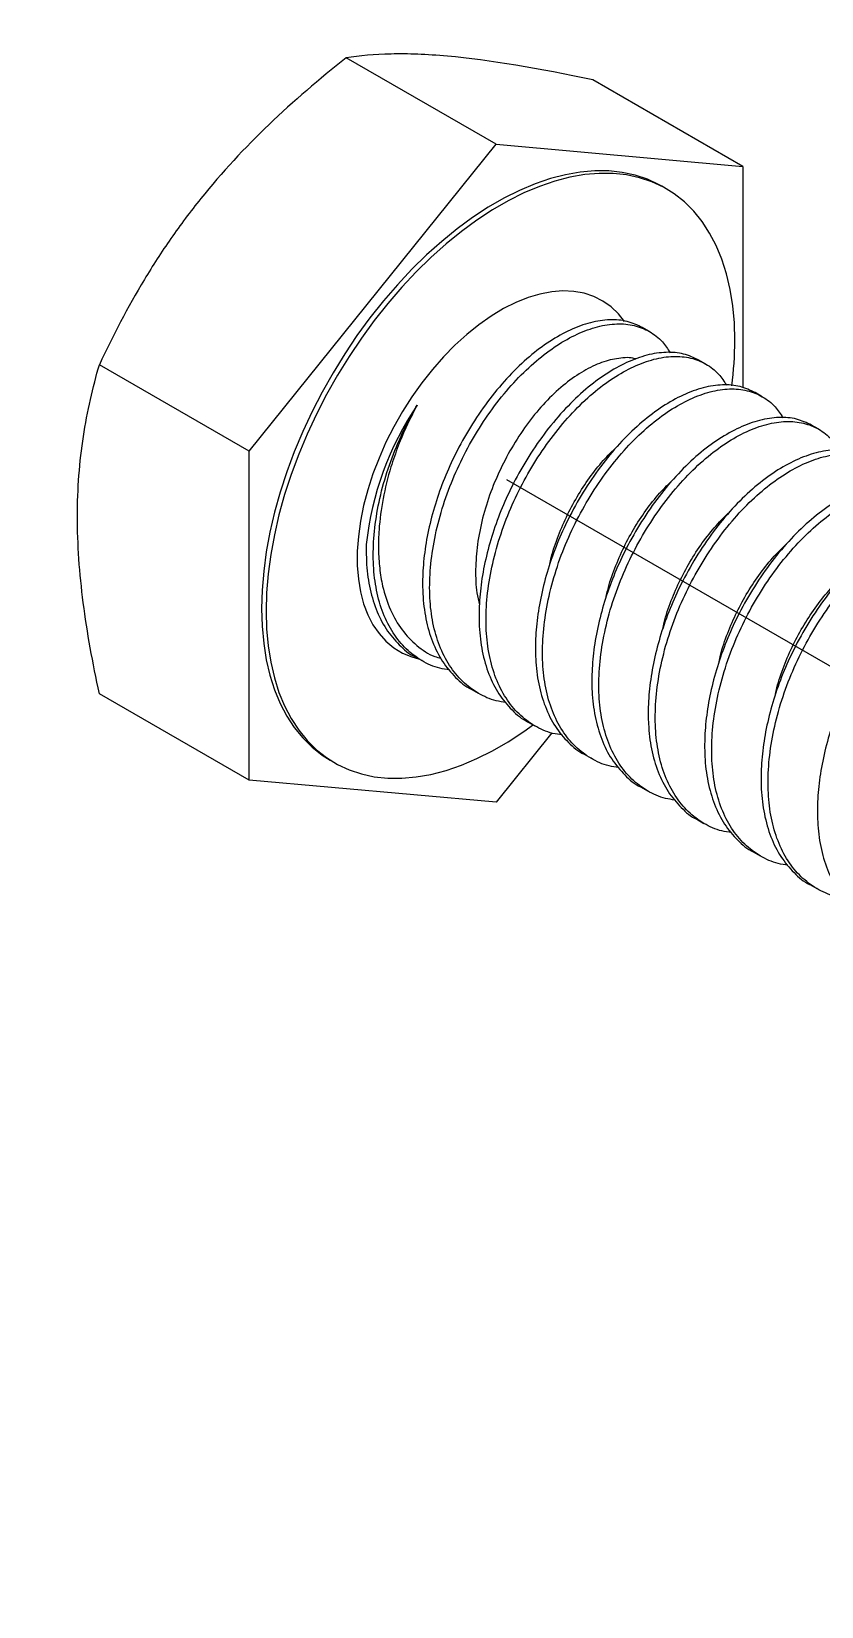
# Model space of a CAD drawing. Extents: x 0 to 17.5, y -9 to 0.
# Drawn here: x 8.348 to 8.843, y -5.951 to -4.963 of the extents above; entities that cross this region are included whole.
import ezdxf

# ---------------------------------------------------------------- set-up
doc = ezdxf.new("R2010")
doc.units = 0
doc.header["$LTSCALE"] = 0.5
doc.header["$MEASUREMENT"] = 0
doc.linetypes.add('CENTER', pattern=[2, 1.25, -0.25, 0.25, -0.25])
doc.layers.add('Dimension', color=10, linetype='CONTINUOUS')
doc.layers.add('Hardware', color=242, linetype='CONTINUOUS')
doc.layers.add('Text-Unprinted', color=131, linetype='CONTINUOUS', plot=False)

msp = doc.modelspace()

# ---------------------------------------------------------------- linework, layer by layer
at = {"layer": 'Dimension', "transparency": 16777216}
msp.add_open_spline([(6.74732, -2.41687), (8.26517, -3.16737), (8.15619, -4.8571), (8.04722, -6.54684), (9.56506, -7.29734)], degree=3, dxfattribs=at)
at = {"layer": 'Hardware', "linetype": 'Continuous', "lineweight": 25, "transparency": 16777216}
for p, q in [((8.6393, -5.03383), (8.54539, -4.97963)), ((8.79398, -5.04769), (8.70007, -4.99349)), ((8.48462, -5.22624), (8.6393, -5.03383)), ((8.6393, -5.03383), (8.79398, -5.04769)), ((8.79398, -5.04769), (8.79398, -5.18646)), ((8.74594, -5.06171), (8.74318, -5.06012)), ((8.73548, -5.15129), (8.73106, -5.14874)), ((8.48462, -5.22624), (8.39071, -5.17204)), ((8.77084, -5.17169), (8.76642, -5.16914)), ((8.80619, -5.1921), (8.80177, -5.18955)), ((8.84155, -5.21251), (8.83713, -5.20995)), ((8.48462, -5.43251), (8.48462, -5.22624)), ((8.58842, -5.35506), (8.59284, -5.35761)), ((8.48462, -5.43251), (8.39071, -5.37832)), ((8.62377, -5.37547), (8.62819, -5.37802)), ((8.65913, -5.39587), (8.66355, -5.39842)), ((8.67422, -5.40294), (8.6393, -5.44638)), ((8.53542, -5.42009), (8.53818, -5.42168)), ((8.69449, -5.41628), (8.69891, -5.41883)), ((8.6393, -5.44638), (8.48462, -5.43251)), ((8.72984, -5.43668), (8.73426, -5.43923)), ((8.7652, -5.45709), (8.76962, -5.45964)), ((8.80055, -5.47749), (8.80497, -5.48004)), ((8.83591, -5.4979), (8.84033, -5.50045))]:
    msp.add_line(p, q, dxfattribs=at)
at = {"layer": 'Hardware', "linetype": 'Continuous', "lineweight": 25, "transparency": 16777216, "flags": 128}
for points in [[(8.74318, -5.06012), (8.74146, -5.05915), (8.73417, -5.05575), (8.72647, -5.05317), (8.71837, -5.05142), (8.70992, -5.05052), (8.70116, -5.05046), (8.69211, -5.05125), (8.68284, -5.05289), (8.67337, -5.05536), (8.66374, -5.05865), (8.65401, -5.06276), (8.64421, -5.06766), (8.63439, -5.07332), (8.62459, -5.07974), (8.61486, -5.08686), (8.60524, -5.09468), (8.59576, -5.10314), (8.58649, -5.11222), (8.57745, -5.12186), (8.56868, -5.13204), (8.56023, -5.14269), (8.55214, -5.15378), (8.54443, -5.16526), (8.53715, -5.17707), (8.53032, -5.18916), (8.52398, -5.20148), (8.51815, -5.21398), (8.51287, -5.22659), (8.50815, -5.23926), (8.50402, -5.25193), (8.50049, -5.26455), (8.49758, -5.27706), (8.4953, -5.28941), (8.49367, -5.30154), (8.49268, -5.31339), (8.49235, -5.32491), (8.49268, -5.33606), (8.49367, -5.34678), (8.4953, -5.35702), (8.49758, -5.36673), (8.50049, -5.37589), (8.50402, -5.38443), (8.50815, -5.39234), (8.51287, -5.39956), (8.51815, -5.40607), (8.52398, -5.41184), (8.53032, -5.41684), (8.53542, -5.42009)], [(8.78901, -5.15689), (8.78868, -5.14574), (8.7877, -5.13503), (8.78606, -5.12478), (8.78379, -5.11507), (8.78088, -5.10591), (8.77735, -5.09737), (8.77321, -5.08946), (8.76849, -5.08224), (8.76321, -5.07573), (8.75739, -5.06996), (8.75105, -5.06496), (8.74422, -5.06075), (8.73693, -5.05734), (8.72923, -5.05476), (8.72113, -5.05302), (8.71268, -5.05211), (8.70392, -5.05206), (8.69488, -5.05285), (8.6856, -5.05448), (8.67613, -5.05695), (8.6665, -5.06025), (8.65677, -5.06435), (8.64697, -5.06925), (8.63715, -5.07492), (8.62735, -5.08133), (8.61762, -5.08846), (8.608, -5.09627), (8.59853, -5.10474), (8.58925, -5.11381), (8.58021, -5.12346), (8.57144, -5.13363), (8.56299, -5.14429), (8.5549, -5.15538), (8.54719, -5.16685), (8.53991, -5.17867), (8.53308, -5.19076), (8.52674, -5.20308), (8.52091, -5.21557), (8.51563, -5.22818), (8.51091, -5.24085), (8.50678, -5.25352), (8.50325, -5.26615), (8.50034, -5.27866), (8.49806, -5.291), (8.49643, -5.30313), (8.49545, -5.31498), (8.49512, -5.32651), (8.49545, -5.33765), (8.49643, -5.34837), (8.49806, -5.35861), (8.50034, -5.36833), (8.50325, -5.37748), (8.50678, -5.38603), (8.51091, -5.39393), (8.51563, -5.40115), (8.52091, -5.40766), (8.52674, -5.41343), (8.53308, -5.41843), (8.53991, -5.42265), (8.54719, -5.42605), (8.5549, -5.42863), (8.56299, -5.43038), (8.57144, -5.43128), (8.58021, -5.43134), (8.58925, -5.43055), (8.59853, -5.42891), (8.608, -5.42644), (8.61762, -5.42315), (8.62735, -5.41904), (8.63715, -5.41414), (8.64697, -5.40848), (8.65677, -5.40206), (8.66287, -5.39768)], [(8.71976, -5.14485), (8.71605, -5.14022), (8.7114, -5.13577), (8.70624, -5.13211), (8.7006, -5.12926), (8.69453, -5.12725), (8.68807, -5.12608), (8.68128, -5.12576), (8.67418, -5.12631), (8.66686, -5.12771), (8.65935, -5.12995), (8.65171, -5.13302), (8.64399, -5.13689), (8.63627, -5.14154), (8.62859, -5.14694), (8.621, -5.15303), (8.61358, -5.15978), (8.60636, -5.16714), (8.59941, -5.17504), (8.59278, -5.18345), (8.5865, -5.19228), (8.58064, -5.20148), (8.57524, -5.21098), (8.57033, -5.2207), (8.56595, -5.23058), (8.56214, -5.24054), (8.55891, -5.25051), (8.5563, -5.26042), (8.55433, -5.27019), (8.55301, -5.27974), (8.55234, -5.28902), (8.55234, -5.29794), (8.55301, -5.30645), (8.55433, -5.31448), (8.5563, -5.32197), (8.55891, -5.32886), (8.56214, -5.33511), (8.56595, -5.34067), (8.57033, -5.34549), (8.57524, -5.34955), (8.58064, -5.35281), (8.5865, -5.35524), (8.59081, -5.35644)]]:
    msp.add_lwpolyline(points, dxfattribs=at)
at = {"layer": 'Hardware', "linetype": 'Continuous', "lineweight": 25, "transparency": 16777216}
for centre, radius, start, end in [((8.56719, -5.15621), 0.22182, 352.47241, 359.82469), ((8.74897, -5.30498), 0.19206, 145.92879, 173.93676)]:
    msp.add_arc(centre, radius, start, end, dxfattribs=at)
for points, knots in [([(8.60892, -4.97859), (8.60235, -4.978), (8.59609, -4.9776), (8.58431, -4.97716), (8.57877, -4.97712), (8.56306, -4.97747), (8.55381, -4.97833), (8.54539, -4.97963)], [0, 0, 0, 0, 0.25, 0.25, 0.5, 0.5, 1, 1, 1, 1]), ([(8.45424, -5.06786), (8.44767, -5.07602), (8.44141, -5.08441), (8.42963, -5.10137), (8.42409, -5.10997), (8.40838, -5.13608), (8.39913, -5.15391), (8.39071, -5.17204)], [0, 0, 0, 0, 0.25, 0.25, 0.5, 0.5, 1, 1, 1, 1]), ([(8.73106, -5.14874), (8.72797, -5.14729), (8.72173, -5.14436), (8.71066, -5.14345), (8.69863, -5.14522), (8.68595, -5.14985), (8.673, -5.15706), (8.66005, -5.16675), (8.64738, -5.17885), (8.63532, -5.19307), (8.62433, -5.2089), (8.61508, -5.22513), (8.60754, -5.24136), (8.60165, -5.2574), (8.59719, -5.27367), (8.59432, -5.28973), (8.59319, -5.30378), (8.59333, -5.31778), (8.59501, -5.33168), (8.59916, -5.34599), (8.60542, -5.35847), (8.61377, -5.36824), (8.62001, -5.37387), (8.62377, -5.37546), (8.62378, -5.37547)], [0, 0, 0, 0, 0.049287, 0.099593, 0.150219, 0.200526, 0.249897, 0.299269, 0.349575, 0.400201, 0.450508, 0.499879, 0.542916, 0.586723, 0.630897, 0.675013, 0.718649, 0.749933, 0.799305, 0.849611, 0.900237, 0.950544, 0.999915, 1, 1, 1, 1]), ([(8.64549, -5.38377), (8.64345, -5.3835), (8.63716, -5.38268), (8.62796, -5.37835), (8.61807, -5.37103), (8.60987, -5.36096), (8.60357, -5.34856), (8.59943, -5.33423), (8.59751, -5.31842), (8.59774, -5.30137), (8.60008, -5.28329), (8.60454, -5.26466), (8.61095, -5.2462), (8.61909, -5.22838), (8.62875, -5.21145), (8.63974, -5.19562), (8.6518, -5.1814), (8.66447, -5.1693), (8.67742, -5.15961), (8.69037, -5.1524), (8.70304, -5.14778), (8.71509, -5.14597), (8.72609, -5.14702), (8.73571, -5.15091), (8.74338, -5.15665), (8.7469, -5.16215), (8.74845, -5.16455)], [0, 0, 0, 0, 0.020531, 0.063059, 0.105587, 0.148921, 0.19253, 0.235864, 0.278392, 0.320947, 0.364309, 0.407946, 0.451306, 0.493725, 0.536253, 0.579586, 0.623196, 0.666529, 0.709057, 0.751586, 0.794919, 0.838528, 0.881862, 0.92439, 0.966918, 1, 1, 1, 1]), ([(8.76642, -5.16915), (8.76333, -5.1677), (8.75708, -5.16476), (8.74601, -5.16386), (8.73398, -5.16563), (8.7213, -5.17025), (8.70835, -5.17747), (8.6954, -5.18716), (8.68273, -5.19925), (8.67067, -5.21348), (8.65969, -5.2293), (8.65043, -5.24553), (8.6429, -5.26177), (8.637, -5.2778), (8.63255, -5.29408), (8.62967, -5.31014), (8.62855, -5.32418), (8.62868, -5.33819), (8.63037, -5.35209), (8.63452, -5.3664), (8.64077, -5.37888), (8.64913, -5.38865), (8.65537, -5.39428), (8.65913, -5.39587), (8.65913, -5.39587)], [0, 0, 0, 0, 0.049287, 0.099593, 0.150219, 0.200526, 0.249897, 0.299269, 0.349575, 0.400201, 0.450508, 0.499879, 0.542916, 0.586723, 0.630897, 0.675013, 0.718649, 0.749933, 0.799305, 0.849611, 0.900237, 0.950544, 0.999915, 1, 1, 1, 1]), ([(8.3769, -5.2672), (8.3769, -5.24974), (8.37823, -5.23283), (8.38307, -5.2012), (8.38654, -5.18631), (8.39071, -5.17204)], [0, 0, 0, 0, 0.5, 0.5, 1, 1, 1, 1]), ([(8.72712, -5.16856), (8.72684, -5.16846), (8.72364, -5.16728), (8.71637, -5.16773), (8.70563, -5.1702), (8.69429, -5.1756), (8.68273, -5.18355), (8.67142, -5.19384), (8.66082, -5.20627), (8.65118, -5.2203), (8.64273, -5.23561), (8.63574, -5.25172), (8.63061, -5.26828), (8.62737, -5.2847), (8.62628, -5.30047), (8.62668, -5.31327), (8.62834, -5.32011), (8.62893, -5.32255)], [0, 0, 0, 0, 0.007303, 0.084046, 0.158851, 0.233656, 0.308397, 0.383125, 0.45655, 0.529976, 0.602701, 0.675414, 0.747458, 0.819503, 0.8902, 0.960894, 1, 1, 1, 1]), ([(8.68085, -5.40418), (8.6788, -5.40391), (8.67251, -5.40308), (8.66332, -5.39875), (8.65342, -5.39143), (8.64522, -5.38137), (8.63893, -5.36897), (8.63479, -5.35463), (8.63287, -5.33882), (8.63309, -5.32177), (8.63543, -5.30369), (8.6399, -5.28506), (8.6463, -5.2666), (8.65445, -5.24879), (8.66411, -5.23185), (8.67509, -5.21603), (8.68715, -5.2018), (8.69982, -5.18971), (8.71277, -5.18002), (8.72572, -5.1728), (8.7384, -5.16819), (8.75045, -5.16638), (8.76145, -5.16742), (8.77107, -5.17132), (8.77873, -5.17706), (8.78226, -5.18255), (8.7838, -5.18496)], [0, 0, 0, 0, 0.020531, 0.063059, 0.105587, 0.148921, 0.19253, 0.235864, 0.278392, 0.320947, 0.364309, 0.407946, 0.451306, 0.493725, 0.536253, 0.579586, 0.623196, 0.666529, 0.709057, 0.751586, 0.794919, 0.838528, 0.881862, 0.92439, 0.966918, 1, 1, 1, 1]), ([(8.80177, -5.18955), (8.79868, -5.1881), (8.79244, -5.18517), (8.78137, -5.18426), (8.76934, -5.18603), (8.75666, -5.19066), (8.74371, -5.19787), (8.73076, -5.20756), (8.71809, -5.21966), (8.70603, -5.23388), (8.69504, -5.24971), (8.68579, -5.26594), (8.67825, -5.28217), (8.67236, -5.29821), (8.6679, -5.31448), (8.66503, -5.33054), (8.6639, -5.34459), (8.66404, -5.35859), (8.66572, -5.37249), (8.66988, -5.3868), (8.67613, -5.39929), (8.68448, -5.40905), (8.69072, -5.41468), (8.69448, -5.41627), (8.69449, -5.41628)], [0, 0, 0, 0, 0.049287, 0.099593, 0.150219, 0.200526, 0.249897, 0.299269, 0.349575, 0.400201, 0.450508, 0.499879, 0.542916, 0.586723, 0.630897, 0.675013, 0.718649, 0.749933, 0.799305, 0.849611, 0.900237, 0.950544, 0.999915, 1, 1, 1, 1]), ([(8.7162, -5.42458), (8.71416, -5.42431), (8.70787, -5.42349), (8.69868, -5.41916), (8.68878, -5.41184), (8.68058, -5.40177), (8.67429, -5.38937), (8.67014, -5.37504), (8.66822, -5.35923), (8.66845, -5.34218), (8.67079, -5.3241), (8.67525, -5.30547), (8.68166, -5.28701), (8.68981, -5.26919), (8.69946, -5.25226), (8.71045, -5.23643), (8.72251, -5.22221), (8.73518, -5.21011), (8.74813, -5.20042), (8.76108, -5.19321), (8.77375, -5.18859), (8.78581, -5.18678), (8.7968, -5.18783), (8.80642, -5.19172), (8.81409, -5.19746), (8.81761, -5.20296), (8.81916, -5.20536)], [0, 0, 0, 0, 0.020531, 0.063059, 0.105587, 0.148921, 0.19253, 0.235864, 0.278392, 0.320947, 0.364309, 0.407946, 0.451306, 0.493725, 0.536253, 0.579586, 0.623196, 0.666529, 0.709057, 0.751586, 0.794919, 0.838528, 0.881862, 0.92439, 0.966918, 1, 1, 1, 1]), ([(8.61014, -5.36337), (8.60809, -5.3631), (8.6018, -5.36227), (8.59261, -5.35794), (8.58271, -5.35062), (8.57451, -5.34056), (8.56822, -5.32816), (8.56408, -5.31382), (8.56216, -5.29801), (8.56238, -5.28096), (8.56472, -5.26288), (8.56918, -5.24425), (8.5756, -5.2258), (8.58271, -5.21011), (8.58787, -5.20094), (8.58988, -5.19739)], [0, 0, 0, 0, 0.039431, 0.121111, 0.20279, 0.286016, 0.369772, 0.452998, 0.534677, 0.61641, 0.69969, 0.783499, 0.866776, 0.948244, 1, 1, 1, 1]), ([(8.58988, -5.19739), (8.58771, -5.20155), (8.58337, -5.20988), (8.57788, -5.22291), (8.57251, -5.23833), (8.56813, -5.25608), (8.56584, -5.27343), (8.56544, -5.28795), (8.56618, -5.2998), (8.56835, -5.31275), (8.57276, -5.32605), (8.58, -5.33871), (8.58949, -5.34838), (8.59782, -5.35425), (8.60348, -5.35578), (8.60482, -5.35614)], [0, 0, 0, 0, 0.065654, 0.131516, 0.197161, 0.295093, 0.393025, 0.457881, 0.522943, 0.587788, 0.684199, 0.78061, 0.875656, 0.970697, 1, 1, 1, 1]), ([(8.83713, -5.20996), (8.83404, -5.20851), (8.82779, -5.20557), (8.81673, -5.20467), (8.80469, -5.20644), (8.79201, -5.21106), (8.77906, -5.21828), (8.76611, -5.22797), (8.75344, -5.24006), (8.74138, -5.25429), (8.7304, -5.27011), (8.72114, -5.28634), (8.71361, -5.30258), (8.70771, -5.31861), (8.70326, -5.33489), (8.70038, -5.35095), (8.69926, -5.36499), (8.69939, -5.379), (8.70108, -5.3929), (8.70523, -5.40721), (8.71148, -5.41969), (8.71984, -5.42946), (8.72608, -5.43509), (8.72984, -5.43668), (8.72984, -5.43668)], [0, 0, 0, 0, 0.049287, 0.099593, 0.150219, 0.200526, 0.249897, 0.299269, 0.349575, 0.400201, 0.450508, 0.499879, 0.542916, 0.586723, 0.630897, 0.675013, 0.718649, 0.749933, 0.799305, 0.849611, 0.900237, 0.950544, 0.999915, 1, 1, 1, 1]), ([(8.75156, -5.44499), (8.74951, -5.44472), (8.74322, -5.44389), (8.73403, -5.43956), (8.72413, -5.43224), (8.71593, -5.42218), (8.70964, -5.40978), (8.7055, -5.39544), (8.70358, -5.37963), (8.7038, -5.36258), (8.70614, -5.3445), (8.71061, -5.32588), (8.71701, -5.30741), (8.72516, -5.2896), (8.73482, -5.27266), (8.7458, -5.25684), (8.75786, -5.24262), (8.77053, -5.23052), (8.78348, -5.22083), (8.79643, -5.21361), (8.80911, -5.209), (8.82116, -5.20719), (8.83216, -5.20823), (8.84178, -5.21213), (8.84944, -5.21787), (8.85297, -5.22336), (8.85451, -5.22577)], [0, 0, 0, 0, 0.020531, 0.063059, 0.105587, 0.148921, 0.19253, 0.235864, 0.278392, 0.320947, 0.364309, 0.407946, 0.451306, 0.493725, 0.536253, 0.579586, 0.623196, 0.666529, 0.709057, 0.751586, 0.794919, 0.838528, 0.881862, 0.92439, 0.966918, 1, 1, 1, 1]), ([(8.67305, -5.297), (8.67333, -5.29566), (8.67458, -5.28971), (8.67826, -5.27919), (8.68399, -5.26588), (8.69094, -5.25319), (8.69884, -5.24138), (8.70726, -5.23089), (8.71319, -5.22527), (8.71601, -5.22259)], [0, 0, 0, 0, 0.047135, 0.209028, 0.367893, 0.526758, 0.688652, 0.851581, 1, 1, 1, 1]), ([(8.87248, -5.23036), (8.86939, -5.22891), (8.86315, -5.22598), (8.85208, -5.22507), (8.84005, -5.22684), (8.82737, -5.23147), (8.81442, -5.23868), (8.80147, -5.24837), (8.7888, -5.26047), (8.77674, -5.27469), (8.76576, -5.29052), (8.7565, -5.30675), (8.74896, -5.32298), (8.74307, -5.33902), (8.73861, -5.35529), (8.73574, -5.37135), (8.73461, -5.3854), (8.73475, -5.3994), (8.73643, -5.4133), (8.74059, -5.42761), (8.74684, -5.4401), (8.75519, -5.44987), (8.76143, -5.45549), (8.76519, -5.45708), (8.7652, -5.45709)], [0, 0, 0, 0, 0.049287, 0.099593, 0.150219, 0.200526, 0.249897, 0.299269, 0.349575, 0.400201, 0.450508, 0.499879, 0.542916, 0.586723, 0.630897, 0.675013, 0.718649, 0.749933, 0.799305, 0.849611, 0.900237, 0.950544, 0.999915, 1, 1, 1, 1]), ([(8.78691, -5.46539), (8.78487, -5.46512), (8.77858, -5.4643), (8.76939, -5.45997), (8.75949, -5.45265), (8.75129, -5.44258), (8.745, -5.43018), (8.74086, -5.41585), (8.73893, -5.40004), (8.73916, -5.38299), (8.7415, -5.36491), (8.74596, -5.34628), (8.75237, -5.32782), (8.76052, -5.31), (8.77017, -5.29307), (8.78116, -5.27724), (8.79322, -5.26302), (8.80589, -5.25092), (8.81884, -5.24123), (8.83179, -5.23402), (8.84446, -5.2294), (8.85652, -5.22759), (8.86751, -5.22864), (8.87713, -5.23253), (8.8848, -5.23827), (8.88833, -5.24377), (8.88987, -5.24617)], [0, 0, 0, 0, 0.020531, 0.063059, 0.105587, 0.148921, 0.19253, 0.235864, 0.278392, 0.320947, 0.364309, 0.407946, 0.451306, 0.493725, 0.536253, 0.579586, 0.623196, 0.666529, 0.709057, 0.751586, 0.794919, 0.838528, 0.881862, 0.92439, 0.966918, 1, 1, 1, 1]), ([(8.70841, -5.31741), (8.70869, -5.31607), (8.70993, -5.31012), (8.71361, -5.2996), (8.71934, -5.28628), (8.7263, -5.2736), (8.73419, -5.26178), (8.74262, -5.2513), (8.74854, -5.24567), (8.75137, -5.24299)], [0, 0, 0, 0, 0.047135, 0.209028, 0.367893, 0.526758, 0.688652, 0.851581, 1, 1, 1, 1]), ([(8.90784, -5.25077), (8.90475, -5.24932), (8.8985, -5.24638), (8.88744, -5.24548), (8.8754, -5.24725), (8.86272, -5.25187), (8.84978, -5.25909), (8.83683, -5.26878), (8.82415, -5.28087), (8.8121, -5.2951), (8.80111, -5.31092), (8.79185, -5.32715), (8.78432, -5.34339), (8.77842, -5.35942), (8.77397, -5.3757), (8.77109, -5.39176), (8.76997, -5.4058), (8.7701, -5.41981), (8.77179, -5.43371), (8.77594, -5.44802), (8.78219, -5.4605), (8.79055, -5.47027), (8.79679, -5.4759), (8.80055, -5.47749), (8.80055, -5.47749)], [0, 0, 0, 0, 0.049287, 0.099593, 0.150219, 0.200526, 0.249897, 0.299269, 0.349575, 0.400201, 0.450508, 0.499879, 0.542916, 0.586723, 0.630897, 0.675013, 0.718649, 0.749933, 0.799305, 0.849611, 0.900237, 0.950544, 0.999915, 1, 1, 1, 1]), ([(8.82227, -5.4858), (8.82022, -5.48553), (8.81393, -5.4847), (8.80474, -5.48037), (8.79484, -5.47305), (8.78665, -5.46299), (8.78035, -5.45059), (8.77621, -5.43625), (8.77429, -5.42044), (8.77451, -5.40339), (8.77685, -5.38531), (8.78132, -5.36669), (8.78772, -5.34822), (8.79587, -5.33041), (8.80553, -5.31347), (8.81652, -5.29765), (8.82857, -5.28343), (8.84124, -5.27133), (8.85419, -5.26164), (8.86714, -5.25442), (8.87982, -5.24981), (8.89187, -5.248), (8.90287, -5.24904), (8.91249, -5.25294), (8.92015, -5.25868), (8.92368, -5.26417), (8.92522, -5.26658)], [0, 0, 0, 0, 0.020531, 0.063059, 0.105587, 0.148921, 0.19253, 0.235864, 0.278392, 0.320947, 0.364309, 0.407946, 0.451306, 0.493725, 0.536253, 0.579586, 0.623196, 0.666529, 0.709057, 0.751586, 0.794919, 0.838528, 0.881862, 0.92439, 0.966918, 1, 1, 1, 1]), ([(8.74376, -5.33781), (8.74404, -5.33647), (8.74529, -5.33052), (8.74897, -5.32), (8.7547, -5.30669), (8.76165, -5.294), (8.76955, -5.28219), (8.77797, -5.2717), (8.7839, -5.26608), (8.78672, -5.2634)], [0, 0, 0, 0, 0.047135, 0.209028, 0.367893, 0.526758, 0.688652, 0.851581, 1, 1, 1, 1]), ([(8.39071, -5.37832), (8.38651, -5.3591), (8.383, -5.3399), (8.3782, -5.30272), (8.3769, -5.28465), (8.3769, -5.2672)], [0, 0, 0, 0, 0.5, 0.5, 1, 1, 1, 1]), ([(8.94319, -5.27117), (8.9401, -5.26972), (8.93386, -5.26679), (8.92279, -5.26588), (8.91076, -5.26765), (8.89808, -5.27228), (8.88513, -5.27949), (8.87218, -5.28918), (8.85951, -5.30128), (8.84745, -5.3155), (8.83647, -5.33133), (8.82721, -5.34756), (8.81967, -5.36379), (8.81378, -5.37983), (8.80932, -5.3961), (8.80645, -5.41216), (8.80532, -5.42621), (8.80546, -5.44022), (8.80714, -5.45411), (8.8113, -5.46842), (8.81755, -5.48091), (8.8259, -5.49068), (8.83214, -5.4963), (8.8359, -5.49789), (8.83591, -5.4979)], [0, 0, 0, 0, 0.049287, 0.099593, 0.150219, 0.200526, 0.249897, 0.299269, 0.349575, 0.400201, 0.450508, 0.499879, 0.542916, 0.586723, 0.630897, 0.675013, 0.718649, 0.749933, 0.799305, 0.849611, 0.900237, 0.950544, 0.999915, 1, 1, 1, 1]), ([(8.85763, -5.5062), (8.85558, -5.50593), (8.84929, -5.50511), (8.8401, -5.50078), (8.8302, -5.49346), (8.822, -5.48339), (8.81571, -5.47099), (8.81157, -5.45666), (8.80964, -5.44085), (8.80987, -5.4238), (8.81221, -5.40572), (8.81667, -5.38709), (8.82308, -5.36863), (8.83123, -5.35081), (8.84089, -5.33388), (8.85187, -5.31805), (8.86393, -5.30383), (8.8766, -5.29173), (8.88955, -5.28204), (8.9025, -5.27483), (8.91517, -5.27021), (8.92723, -5.26841), (8.93823, -5.26945), (8.94784, -5.27334), (8.95551, -5.27908), (8.95904, -5.28458), (8.96058, -5.28698)], [0, 0, 0, 0, 0.020531, 0.063059, 0.105587, 0.148921, 0.19253, 0.235864, 0.278392, 0.320947, 0.364309, 0.407946, 0.451306, 0.493725, 0.536253, 0.579586, 0.623196, 0.666529, 0.709057, 0.751586, 0.794919, 0.838528, 0.881862, 0.92439, 0.966918, 1, 1, 1, 1]), ([(8.55799, -5.28469), (8.55796, -5.28825), (8.55791, -5.29741), (8.55968, -5.31127), (8.5638, -5.32559), (8.57006, -5.33807), (8.57842, -5.34784), (8.58465, -5.35346), (8.58841, -5.35506), (8.58842, -5.35506)], [0, 0, 0, 0, 0.111192, 0.286672, 0.465476, 0.645416, 0.824219, 0.999699, 1, 1, 1, 1]), ([(8.77912, -5.35822), (8.7794, -5.35688), (8.78064, -5.35093), (8.78433, -5.34041), (8.79005, -5.32709), (8.79701, -5.31441), (8.8049, -5.30259), (8.81333, -5.29211), (8.81925, -5.28648), (8.82208, -5.2838)], [0, 0, 0, 0, 0.047135, 0.209028, 0.367893, 0.526758, 0.688652, 0.851581, 1, 1, 1, 1]), ([(8.97855, -5.29158), (8.97546, -5.29013), (8.96921, -5.28719), (8.95815, -5.28629), (8.94611, -5.28806), (8.93343, -5.29269), (8.92049, -5.2999), (8.90754, -5.30959), (8.89486, -5.32169), (8.88281, -5.33591), (8.87182, -5.35173), (8.86257, -5.36796), (8.85503, -5.3842), (8.84914, -5.40023), (8.84468, -5.41651), (8.8418, -5.43257), (8.84068, -5.44661), (8.84081, -5.46062), (8.8425, -5.47452), (8.84665, -5.48883), (8.8529, -5.50131), (8.86126, -5.51108), (8.8675, -5.51671), (8.87126, -5.5183), (8.87126, -5.5183)], [0, 0, 0, 0, 0.049287, 0.099593, 0.150219, 0.200526, 0.249897, 0.299269, 0.349575, 0.400201, 0.450508, 0.499879, 0.542916, 0.586723, 0.630897, 0.675013, 0.718649, 0.749933, 0.799305, 0.849611, 0.900237, 0.950544, 0.999915, 1, 1, 1, 1]), ([(8.81447, -5.37862), (8.81475, -5.37728), (8.816, -5.37133), (8.81968, -5.36081), (8.82541, -5.3475), (8.83236, -5.33481), (8.84026, -5.323), (8.84869, -5.31251), (8.85461, -5.30689), (8.85743, -5.30421)], [0, 0, 0, 0, 0.047135, 0.209028, 0.367893, 0.526758, 0.688652, 0.851581, 1, 1, 1, 1])]:
    msp.add_open_spline(points, degree=3, knots=knots, dxfattribs=at)
for points in [[(8.54539, -4.97963), (8.51165, -5.00624), (8.48059, -5.03508), (8.45424, -5.06786)], [(8.70007, -4.99349), (8.66633, -4.98636), (8.63527, -4.98095), (8.60892, -4.97859)]]:
    msp.add_open_spline(points, degree=3, dxfattribs=at)
at = {"layer": 'Text-Unprinted', "linetype": 'CENTER', "lineweight": 25, "transparency": 16777216}
msp.add_line((8.64595, -5.24394), (9.34917, -5.6498), dxfattribs=at)

doc.saveas('drawing.dxf')
